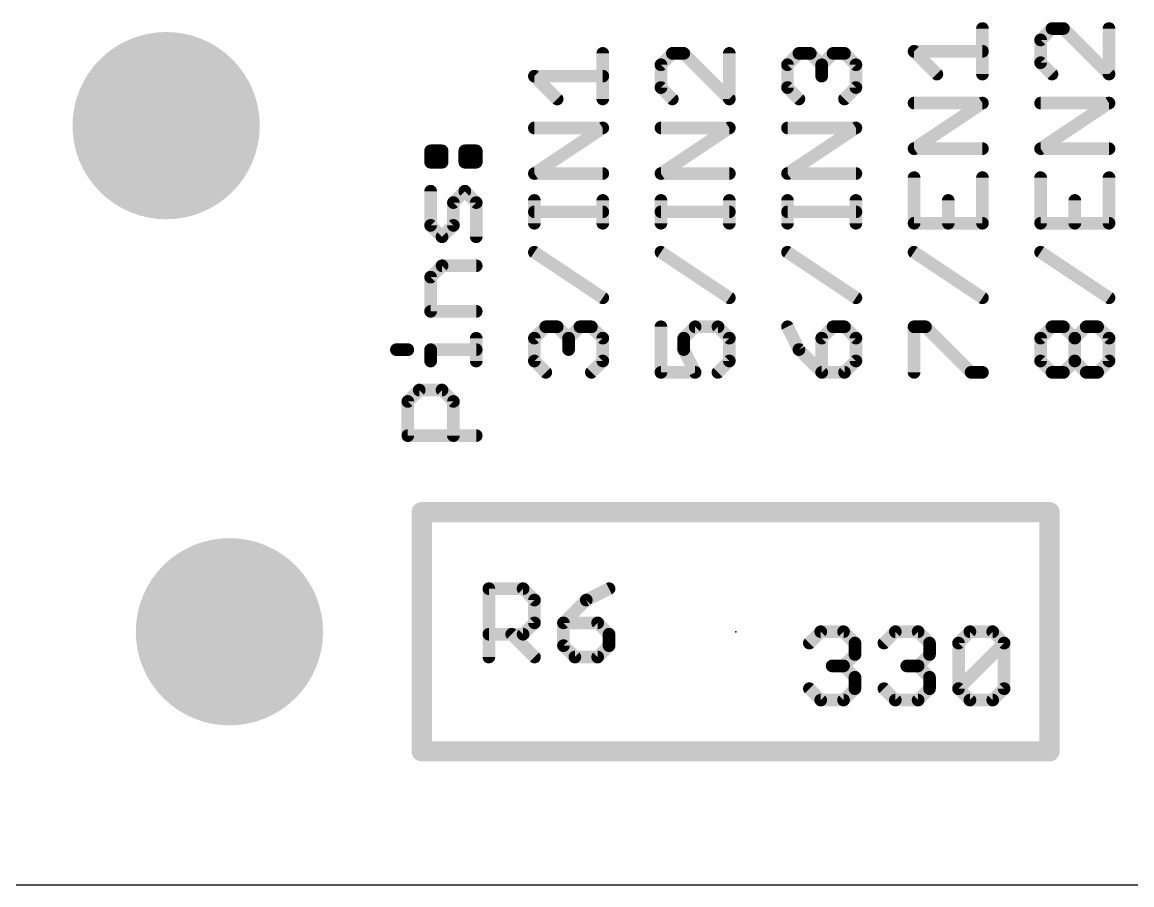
# Model space of a CAD drawing. Extents: x 0 to 3.5, y 0 to 1.5.
# Drawn here: x 1.8681 to 2.3065, y 0 to 0.3409 of the extents above; entities that cross this region are included whole.
import ezdxf

# ---------------------------------------------------------------- set-up
doc = ezdxf.new("R2010")
doc.units = 0
for name, color, linetype in [('17', 82, 'CONTINUOUS'), ('20', 7, 'CONTINUOUS'), ('21', 253, 'CONTINUOUS'), ('23', 7, 'CONTINUOUS'), ('25', 253, 'CONTINUOUS')]:
    doc.layers.add(name, color=color, linetype=linetype)

# ---------------------------------------------------------------- blocks, each defined once
blk = doc.blocks.new('ROUNDP')
at = {"const_width": 0.5}
blk.add_lwpolyline([(0, -0.25, 1), (0, 0.25, 1), (0, -0.25)], format="xyb", dxfattribs=at)

msp = doc.modelspace()

# ---------------------------------------------------------------- linework, layer by layer
at = {"layer": '20'}
msp.add_line((0.1, 0), (3.4, 0), dxfattribs=at)
at = {"layer": '21'}
for points, const_width in [([(2.2475, 0.320361), (2.2475, 0.338376)], 0.005), ([(2.274981, 0.338376), (2.270477, 0.333872)], 0.005), ([(2.279485, 0.338376), (2.274981, 0.338376)], 0.005), ([(2.2975, 0.320361), (2.279485, 0.338376)], 0.005), ([(2.2975, 0.338376), (2.2975, 0.320361)], 0.005), ([(2.270477, 0.333872), (2.270477, 0.324865)], 0.005), ([(2.0975, 0.310539), (2.0975, 0.328554)], 0.005), ([(2.124981, 0.328554), (2.120477, 0.32405)], 0.005), ([(2.129485, 0.328554), (2.124981, 0.328554)], 0.005), ([(2.1475, 0.310539), (2.129485, 0.328554)], 0.005), ([(2.1475, 0.328554), (2.1475, 0.310539)], 0.005), ([(2.170477, 0.32405), (2.174981, 0.328554)], 0.005), ([(2.174981, 0.328554), (2.179485, 0.328554)], 0.005), ([(2.179485, 0.328554), (2.183989, 0.32405)], 0.005), ([(2.183989, 0.32405), (2.188492, 0.328554)], 0.005), ([(2.188492, 0.328554), (2.192996, 0.328554)], 0.005), ([(2.192996, 0.328554), (2.1975, 0.32405)], 0.005), ([(2.229485, 0.320361), (2.220477, 0.329368)], 0.005), ([(2.220477, 0.329368), (2.2475, 0.329368)], 0.005), ([(2.120477, 0.32405), (2.120477, 0.315043)], 0.005), ([(2.170477, 0.315043), (2.170477, 0.32405)], 0.005), ([(2.183989, 0.32405), (2.183989, 0.319547)], 0.005), ([(2.1975, 0.32405), (2.1975, 0.315043)], 0.005), ([(2.270477, 0.324865), (2.274981, 0.320361)], 0.005), ([(2.079485, 0.310539), (2.070477, 0.319547)], 0.005), ([(2.070477, 0.319547), (2.0975, 0.319547)], 0.005), ([(2.120477, 0.315043), (2.124981, 0.310539)], 0.005), ([(2.174981, 0.310539), (2.170477, 0.315043)], 0.005), ([(2.1975, 0.315043), (2.192996, 0.310539)], 0.005), ([(2.220477, 0.290896), (2.2475, 0.308911)], 0.005), ([(2.2475, 0.308911), (2.220477, 0.308911)], 0.005), ([(2.270477, 0.290896), (2.2975, 0.308911)], 0.005), ([(2.2975, 0.308911), (2.270477, 0.308911)], 0.005), ([(2.070477, 0.281074), (2.0975, 0.299089)], 0.005), ([(2.0975, 0.299089), (2.070477, 0.299089)], 0.005), ([(2.120477, 0.281074), (2.1475, 0.299089)], 0.005), ([(2.1475, 0.299089), (2.120477, 0.299089)], 0.005), ([(2.170477, 0.281074), (2.1975, 0.299089)], 0.005), ([(2.1975, 0.299089), (2.170477, 0.299089)], 0.005), ([(2.029485, 0.285539), (2.029485, 0.290043)], 0.005), ([(2.029485, 0.290043), (2.033989, 0.290043)], 0.005), ([(2.033989, 0.290043), (2.033989, 0.285539)], 0.005), ([(2.042996, 0.285539), (2.042996, 0.290043)], 0.005), ([(2.042996, 0.290043), (2.0475, 0.290043)], 0.005), ([(2.0475, 0.290043), (2.0475, 0.285539)], 0.005), ([(2.2475, 0.290896), (2.220477, 0.290896)], 0.005), ([(2.2975, 0.290896), (2.270477, 0.290896)], 0.005), ([(2.033989, 0.285539), (2.029485, 0.285539)], 0.005), ([(2.0475, 0.285539), (2.042996, 0.285539)], 0.005), ([(2.0975, 0.281074), (2.070477, 0.281074)], 0.005), ([(2.1475, 0.281074), (2.120477, 0.281074)], 0.005), ([(2.1975, 0.281074), (2.170477, 0.281074)], 0.005), ([(2.220477, 0.279446), (2.220477, 0.26143)], 0.005), ([(2.2475, 0.26143), (2.2475, 0.279446)], 0.005), ([(2.270477, 0.279446), (2.270477, 0.26143)], 0.005), ([(2.2975, 0.26143), (2.2975, 0.279446)], 0.005), ([(2.029485, 0.260578), (2.029485, 0.274089)], 0.005), ([(2.042996, 0.274089), (2.038492, 0.269585)], 0.005), ([(2.0475, 0.269585), (2.042996, 0.274089)], 0.005), ([(2.038492, 0.269585), (2.038492, 0.260578)], 0.005), ([(2.0475, 0.256074), (2.0475, 0.269585)], 0.005), ([(2.070477, 0.26143), (2.070477, 0.270438)], 0.005), ([(2.0975, 0.26143), (2.0975, 0.270438)], 0.005), ([(2.120477, 0.26143), (2.120477, 0.270438)], 0.005), ([(2.1475, 0.26143), (2.1475, 0.270438)], 0.005), ([(2.170477, 0.26143), (2.170477, 0.270438)], 0.005), ([(2.1975, 0.26143), (2.1975, 0.270438)], 0.005), ([(2.233989, 0.26143), (2.233989, 0.270438)], 0.005), ([(2.283989, 0.26143), (2.283989, 0.270438)], 0.005), ([(2.0975, 0.265934), (2.070477, 0.265934)], 0.005), ([(2.1475, 0.265934), (2.120477, 0.265934)], 0.005), ([(2.1975, 0.265934), (2.170477, 0.265934)], 0.005), ([(2.033989, 0.256074), (2.029485, 0.260578)], 0.005), ([(2.038492, 0.260578), (2.033989, 0.256074)], 0.005), ([(2.220477, 0.26143), (2.2475, 0.26143)], 0.005), ([(2.270477, 0.26143), (2.2975, 0.26143)], 0.005), ([(2.0975, 0.231965), (2.070477, 0.249981)], 0.005), ([(2.1475, 0.231965), (2.120477, 0.249981)], 0.005), ([(2.1975, 0.231965), (2.170477, 0.249981)], 0.005), ([(2.2475, 0.231965), (2.220477, 0.249981)], 0.005), ([(2.2975, 0.231965), (2.270477, 0.249981)], 0.005), ([(2.029485, 0.24012), (2.033989, 0.244624)], 0.005), ([(2.033989, 0.244624), (2.0475, 0.244624)], 0.005), ([(2.029485, 0.226609), (2.029485, 0.24012)], 0.005), ([(2.0475, 0.226609), (2.029485, 0.226609)], 0.005), ([(2.070477, 0.216011), (2.074981, 0.220515)], 0.005), ([(2.074981, 0.220515), (2.079485, 0.220515)], 0.005), ([(2.079485, 0.220515), (2.083989, 0.216011)], 0.005), ([(2.083989, 0.216011), (2.088492, 0.220515)], 0.005), ([(2.088492, 0.220515), (2.092996, 0.220515)], 0.005), ([(2.092996, 0.220515), (2.0975, 0.216011)], 0.005), ([(2.120477, 0.220515), (2.120477, 0.2025)], 0.005), ([(2.129485, 0.216011), (2.133989, 0.220515)], 0.005), ([(2.133989, 0.220515), (2.142996, 0.220515)], 0.005), ([(2.142996, 0.220515), (2.1475, 0.216011)], 0.005), ([(2.170477, 0.220515), (2.174981, 0.211508)], 0.005), ([(2.188492, 0.220515), (2.183989, 0.216011)], 0.005), ([(2.192996, 0.220515), (2.188492, 0.220515)], 0.005), ([(2.1975, 0.216011), (2.192996, 0.220515)], 0.005), ([(2.220477, 0.2025), (2.220477, 0.220515)], 0.005), ([(2.220477, 0.220515), (2.224981, 0.220515)], 0.005), ([(2.224981, 0.220515), (2.242996, 0.2025)], 0.005), ([(2.270477, 0.216011), (2.274981, 0.220515)], 0.005), ([(2.274981, 0.220515), (2.279485, 0.220515)], 0.005), ([(2.279485, 0.220515), (2.283989, 0.216011)], 0.005), ([(2.283989, 0.216011), (2.288492, 0.220515)], 0.005), ([(2.288492, 0.220515), (2.292996, 0.220515)], 0.005), ([(2.292996, 0.220515), (2.2975, 0.216011)], 0.005), ([(2.0475, 0.206965), (2.0475, 0.215973)], 0.005), ([(2.070477, 0.207004), (2.070477, 0.216011)], 0.005), ([(2.083989, 0.216011), (2.083989, 0.211508)], 0.005), ([(2.0975, 0.216011), (2.0975, 0.207004)], 0.005), ([(2.129485, 0.211508), (2.129485, 0.216011)], 0.005), ([(2.1475, 0.216011), (2.1475, 0.207004)], 0.005), ([(2.183989, 0.216011), (2.183989, 0.2025)], 0.005), ([(2.1975, 0.207004), (2.1975, 0.216011)], 0.005), ([(2.270477, 0.207004), (2.270477, 0.216011)], 0.005), ([(2.283989, 0.207004), (2.283989, 0.216011)], 0.005), ([(2.2975, 0.216011), (2.2975, 0.207004)], 0.005), ([(2.015973, 0.211469), (2.020477, 0.211469)], 0.005), ([(2.029485, 0.206965), (2.029485, 0.211469)], 0.005), ([(2.029485, 0.211469), (2.0475, 0.211469)], 0.005), ([(2.133989, 0.2025), (2.129485, 0.211508)], 0.005), ([(2.174981, 0.211508), (2.183989, 0.2025)], 0.005), ([(2.074981, 0.2025), (2.070477, 0.207004)], 0.005), ([(2.0975, 0.207004), (2.092996, 0.2025)], 0.005), ([(2.1475, 0.207004), (2.142996, 0.2025)], 0.005), ([(2.192996, 0.2025), (2.1975, 0.207004)], 0.005), ([(2.274981, 0.2025), (2.270477, 0.207004)], 0.005), ([(2.283989, 0.207004), (2.279485, 0.2025)], 0.005), ([(2.288492, 0.2025), (2.283989, 0.207004)], 0.005), ([(2.2975, 0.207004), (2.292996, 0.2025)], 0.005), ([(2.120477, 0.2025), (2.133989, 0.2025)], 0.005), ([(2.183989, 0.2025), (2.192996, 0.2025)], 0.005), ([(2.242996, 0.2025), (2.2475, 0.2025)], 0.005), ([(2.279485, 0.2025), (2.274981, 0.2025)], 0.005), ([(2.292996, 0.2025), (2.288492, 0.2025)], 0.005), ([(2.020477, 0.191011), (2.024981, 0.195515)], 0.005), ([(2.024981, 0.195515), (2.033989, 0.195515)], 0.005), ([(2.033989, 0.195515), (2.038492, 0.191011)], 0.005), ([(2.020477, 0.1775), (2.020477, 0.191011)], 0.005), ([(2.038492, 0.191011), (2.038492, 0.1775)], 0.005), ([(2.0475, 0.1775), (2.020477, 0.1775)], 0.005), ([(2.025984, 0.052756), (2.025984, 0.147244)], 0.008), ([(2.025984, 0.147244), (2.274016, 0.147244)], 0.008), ([(2.274016, 0.147244), (2.274016, 0.052756)], 0.008), ([(2.179104, 0.095519), (2.183608, 0.100023)], 0.005), ([(2.183608, 0.100023), (2.192616, 0.100023)], 0.005), ([(2.192616, 0.100023), (2.19712, 0.095519)], 0.005), ([(2.20857, 0.095519), (2.213073, 0.100023)], 0.005), ([(2.213073, 0.100023), (2.222081, 0.100023)], 0.005), ([(2.222081, 0.100023), (2.226585, 0.095519)], 0.005), ([(2.238035, 0.095519), (2.242539, 0.100023)], 0.005), ([(2.242539, 0.100023), (2.251546, 0.100023)], 0.005), ([(2.251546, 0.100023), (2.25605, 0.095519)], 0.005), ([(2.19712, 0.095519), (2.19712, 0.091015)], 0.005), ([(2.226585, 0.095519), (2.226585, 0.091015)], 0.005), ([(2.238035, 0.077504), (2.238035, 0.095519)], 0.005), ([(2.238035, 0.077504), (2.25605, 0.095519)], 0.005), ([(2.25605, 0.095519), (2.25605, 0.077504)], 0.005), ([(2.19712, 0.091015), (2.192616, 0.086511)], 0.005), ([(2.226585, 0.091015), (2.222081, 0.086511)], 0.005), ([(2.192616, 0.086511), (2.188112, 0.086511)], 0.005), ([(2.192616, 0.086511), (2.19712, 0.082008)], 0.005), ([(2.222081, 0.086511), (2.217577, 0.086511)], 0.005), ([(2.222081, 0.086511), (2.226585, 0.082008)], 0.005), ([(2.19712, 0.082008), (2.19712, 0.077504)], 0.005), ([(2.226585, 0.082008), (2.226585, 0.077504)], 0.005), ([(2.183608, 0.073), (2.179104, 0.077504)], 0.005), ([(2.19712, 0.077504), (2.192616, 0.073)], 0.005), ([(2.213073, 0.073), (2.20857, 0.077504)], 0.005), ([(2.226585, 0.077504), (2.222081, 0.073)], 0.005), ([(2.242539, 0.073), (2.238035, 0.077504)], 0.005), ([(2.25605, 0.077504), (2.251546, 0.073)], 0.005), ([(2.192616, 0.073), (2.183608, 0.073)], 0.005), ([(2.222081, 0.073), (2.213073, 0.073)], 0.005), ([(2.251546, 0.073), (2.242539, 0.073)], 0.005), ([(2.274016, 0.052756), (2.025984, 0.052756)], 0.008)]:
    msp.add_lwpolyline(points, dxfattribs=dict(at, const_width=const_width))
for points, const_width in [([(2.24875, 0.338376, 1), (2.24625, 0.338376)], 0.0025), ([(2.274981, 0.339626, 1), (2.274981, 0.337126)], 0.0025), ([(2.275865, 0.337492, 1), (2.274097, 0.33926)], 0.0025), ([(2.280369, 0.33926, 1), (2.278601, 0.337492)], 0.0025), ([(2.279485, 0.337126, 1), (2.279485, 0.339626)], 0.0025), ([(2.29875, 0.338376, 1), (2.29625, 0.338376)], 0.0025), ([(2.271727, 0.333872, 1), (2.269227, 0.333872)], 0.0025), ([(2.269593, 0.334756, 1), (2.271361, 0.332988)], 0.0025), ([(2.09875, 0.328554, 1), (2.09625, 0.328554)], 0.0025), ([(2.124981, 0.329804, 1), (2.124981, 0.327304)], 0.0025), ([(2.125865, 0.327671, 1), (2.124097, 0.329438)], 0.0025), ([(2.130369, 0.329438, 1), (2.128601, 0.32767)], 0.0025), ([(2.129485, 0.327304, 1), (2.129485, 0.329804)], 0.0025), ([(2.14875, 0.328554, 1), (2.14625, 0.328554)], 0.0025), ([(2.174981, 0.329804, 1), (2.174981, 0.327304)], 0.0025), ([(2.175865, 0.327671, 1), (2.174097, 0.329438)], 0.0025), ([(2.180369, 0.329438, 1), (2.178601, 0.32767)], 0.0025), ([(2.179485, 0.327304, 1), (2.179485, 0.329804)], 0.0025), ([(2.188492, 0.329804, 1), (2.188492, 0.327304)], 0.0025), ([(2.189376, 0.327671, 1), (2.187608, 0.329438)], 0.0025), ([(2.19388, 0.329438, 1), (2.192112, 0.327671)], 0.0025), ([(2.192996, 0.327304, 1), (2.192996, 0.329804)], 0.0025), ([(2.221361, 0.330252, 1), (2.219593, 0.328484)], 0.0025), ([(2.220477, 0.330618, 1), (2.220477, 0.328118)], 0.0025), ([(2.2475, 0.328118, 1), (2.2475, 0.330618)], 0.0025), ([(2.121727, 0.32405, 1), (2.119227, 0.32405)], 0.0025), ([(2.119593, 0.324934, 1), (2.121361, 0.323167)], 0.0025), ([(2.171727, 0.32405, 1), (2.169227, 0.32405)], 0.0025), ([(2.169593, 0.324934, 1), (2.171361, 0.323167)], 0.0025), ([(2.185239, 0.32405, 1), (2.182739, 0.32405)], 0.0025), ([(2.183105, 0.324934, 1), (2.184872, 0.323167)], 0.0025), ([(2.183105, 0.323167, 1), (2.184872, 0.324934)], 0.0025), ([(2.19875, 0.32405, 1), (2.19625, 0.32405)], 0.0025), ([(2.196616, 0.323167, 1), (2.198384, 0.324934)], 0.0025), ([(2.271361, 0.325748, 1), (2.269593, 0.323981)], 0.0025), ([(2.269227, 0.324865, 1), (2.271727, 0.324865)], 0.0025), ([(2.071361, 0.320431, 1), (2.069593, 0.318663)], 0.0025), ([(2.070477, 0.320797, 1), (2.070477, 0.318297)], 0.0025), ([(2.0975, 0.318297, 1), (2.0975, 0.320797)], 0.0025), ([(2.182739, 0.319547, 1), (2.185239, 0.319547)], 0.0025), ([(2.228601, 0.319477, 1), (2.230369, 0.321245)], 0.0025), ([(2.24625, 0.320361, 1), (2.24875, 0.320361)], 0.0025), ([(2.274097, 0.319477, 1), (2.275865, 0.321245)], 0.0025), ([(2.29625, 0.320361, 1), (2.29875, 0.320361)], 0.0025), ([(2.296616, 0.319477, 1), (2.298384, 0.321245)], 0.0025), ([(2.121361, 0.315927, 1), (2.119593, 0.314159)], 0.0025), ([(2.119227, 0.315043, 1), (2.121727, 0.315043)], 0.0025), ([(2.171361, 0.315927, 1), (2.169593, 0.314159)], 0.0025), ([(2.169227, 0.315043, 1), (2.171727, 0.315043)], 0.0025), ([(2.19625, 0.315043, 1), (2.19875, 0.315043)], 0.0025), ([(2.198384, 0.314159, 1), (2.196616, 0.315927)], 0.0025), ([(2.078601, 0.309655, 1), (2.080369, 0.311423)], 0.0025), ([(2.09625, 0.310539, 1), (2.09875, 0.310539)], 0.0025), ([(2.124097, 0.309655, 1), (2.125865, 0.311423)], 0.0025), ([(2.14625, 0.310539, 1), (2.14875, 0.310539)], 0.0025), ([(2.146616, 0.309655, 1), (2.148384, 0.311423)], 0.0025), ([(2.174097, 0.309655, 1), (2.175865, 0.311423)], 0.0025), ([(2.192112, 0.311423, 1), (2.19388, 0.309655)], 0.0025), ([(2.220477, 0.310161, 1), (2.220477, 0.307661)], 0.0025), ([(2.248193, 0.307871, 1), (2.246807, 0.309951)], 0.0025), ([(2.2475, 0.307661, 1), (2.2475, 0.310161)], 0.0025), ([(2.270477, 0.310161, 1), (2.270477, 0.307661)], 0.0025), ([(2.298193, 0.307871, 1), (2.296807, 0.309951)], 0.0025), ([(2.2975, 0.307661, 1), (2.2975, 0.310161)], 0.0025), ([(2.070477, 0.300339, 1), (2.070477, 0.297839)], 0.0025), ([(2.098193, 0.298049, 1), (2.096807, 0.300129)], 0.0025), ([(2.0975, 0.297839, 1), (2.0975, 0.300339)], 0.0025), ([(2.120477, 0.300339, 1), (2.120477, 0.297839)], 0.0025), ([(2.148193, 0.298049, 1), (2.146807, 0.300129)], 0.0025), ([(2.1475, 0.297839, 1), (2.1475, 0.300339)], 0.0025), ([(2.170477, 0.300339, 1), (2.170477, 0.297839)], 0.0025), ([(2.198193, 0.298049, 1), (2.196807, 0.300129)], 0.0025), ([(2.1975, 0.297839, 1), (2.1975, 0.300339)], 0.0025), ([(2.030735, 0.290043, 1), (2.028235, 0.290043)], 0.0025), ([(2.029485, 0.291293, 1), (2.029485, 0.288793)], 0.0025), ([(2.035239, 0.290043, 1), (2.032739, 0.290043)], 0.0025), ([(2.033989, 0.288793, 1), (2.033989, 0.291293)], 0.0025), ([(2.044246, 0.290043, 1), (2.041746, 0.290043)], 0.0025), ([(2.042996, 0.291293, 1), (2.042996, 0.288793)], 0.0025), ([(2.04875, 0.290043, 1), (2.04625, 0.290043)], 0.0025), ([(2.0475, 0.288793, 1), (2.0475, 0.291293)], 0.0025), ([(2.220477, 0.292146, 1), (2.220477, 0.289646)], 0.0025), ([(2.219784, 0.291936, 1), (2.22117, 0.289855)], 0.0025), ([(2.2475, 0.289646, 1), (2.2475, 0.292146)], 0.0025), ([(2.270477, 0.292146, 1), (2.270477, 0.289646)], 0.0025), ([(2.269784, 0.291936, 1), (2.27117, 0.289855)], 0.0025), ([(2.2975, 0.289646, 1), (2.2975, 0.292146)], 0.0025), ([(2.029485, 0.286789, 1), (2.029485, 0.284289)], 0.0025), ([(2.028235, 0.285539, 1), (2.030735, 0.285539)], 0.0025), ([(2.032739, 0.285539, 1), (2.035239, 0.285539)], 0.0025), ([(2.033989, 0.284289, 1), (2.033989, 0.286789)], 0.0025), ([(2.042996, 0.286789, 1), (2.042996, 0.284289)], 0.0025), ([(2.041746, 0.285539, 1), (2.044246, 0.285539)], 0.0025), ([(2.04625, 0.285539, 1), (2.04875, 0.285539)], 0.0025), ([(2.0475, 0.284289, 1), (2.0475, 0.286789)], 0.0025), ([(2.070477, 0.282324, 1), (2.070477, 0.279824)], 0.0025), ([(2.069784, 0.282114, 1), (2.07117, 0.280034)], 0.0025), ([(2.0975, 0.279824, 1), (2.0975, 0.282324)], 0.0025), ([(2.120477, 0.282324, 1), (2.120477, 0.279824)], 0.0025), ([(2.119784, 0.282114, 1), (2.12117, 0.280034)], 0.0025), ([(2.1475, 0.279824, 1), (2.1475, 0.282324)], 0.0025), ([(2.170477, 0.282324, 1), (2.170477, 0.279824)], 0.0025), ([(2.169784, 0.282114, 1), (2.17117, 0.280034)], 0.0025), ([(2.1975, 0.279824, 1), (2.1975, 0.282324)], 0.0025), ([(2.221727, 0.279446, 1), (2.219227, 0.279446)], 0.0025), ([(2.24875, 0.279446, 1), (2.24625, 0.279446)], 0.0025), ([(2.271727, 0.279446, 1), (2.269227, 0.279446)], 0.0025), ([(2.29875, 0.279446, 1), (2.29625, 0.279446)], 0.0025), ([(2.030735, 0.274089, 1), (2.028235, 0.274089)], 0.0025), ([(2.04388, 0.274973, 1), (2.042112, 0.273205)], 0.0025), ([(2.04388, 0.273205, 1), (2.042112, 0.274973)], 0.0025), ([(2.039742, 0.269585, 1), (2.037242, 0.269585)], 0.0025), ([(2.04875, 0.269585, 1), (2.04625, 0.269585)], 0.0025), ([(2.071727, 0.270438, 1), (2.069227, 0.270438)], 0.0025), ([(2.09875, 0.270438, 1), (2.09625, 0.270438)], 0.0025), ([(2.121727, 0.270438, 1), (2.119227, 0.270438)], 0.0025), ([(2.14875, 0.270438, 1), (2.14625, 0.270438)], 0.0025), ([(2.171727, 0.270438, 1), (2.169227, 0.270438)], 0.0025), ([(2.19875, 0.270438, 1), (2.19625, 0.270438)], 0.0025), ([(2.235239, 0.270438, 1), (2.232739, 0.270438)], 0.0025), ([(2.285239, 0.270438, 1), (2.282739, 0.270438)], 0.0025), ([(2.037608, 0.270469, 1), (2.039376, 0.268701)], 0.0025), ([(2.046616, 0.268701, 1), (2.048384, 0.270469)], 0.0025), ([(2.070477, 0.267184, 1), (2.070477, 0.264684)], 0.0025), ([(2.0975, 0.264684, 1), (2.0975, 0.267184)], 0.0025), ([(2.120477, 0.267184, 1), (2.120477, 0.264684)], 0.0025), ([(2.1475, 0.264684, 1), (2.1475, 0.267184)], 0.0025), ([(2.170477, 0.267184, 1), (2.170477, 0.264684)], 0.0025), ([(2.1975, 0.264684, 1), (2.1975, 0.267184)], 0.0025), ([(2.030368, 0.261462, 1), (2.028601, 0.259694)], 0.0025), ([(2.039376, 0.259694, 1), (2.037608, 0.261462)], 0.0025), ([(2.220477, 0.26268, 1), (2.220477, 0.26018)], 0.0025), ([(2.2475, 0.26018, 1), (2.2475, 0.26268)], 0.0025), ([(2.270477, 0.26268, 1), (2.270477, 0.26018)], 0.0025), ([(2.2975, 0.26018, 1), (2.2975, 0.26268)], 0.0025), ([(2.028235, 0.260578, 1), (2.030735, 0.260578)], 0.0025), ([(2.037242, 0.260578, 1), (2.039742, 0.260578)], 0.0025), ([(2.069227, 0.26143, 1), (2.071727, 0.26143)], 0.0025), ([(2.09625, 0.26143, 1), (2.09875, 0.26143)], 0.0025), ([(2.119227, 0.26143, 1), (2.121727, 0.26143)], 0.0025), ([(2.14625, 0.26143, 1), (2.14875, 0.26143)], 0.0025), ([(2.169227, 0.26143, 1), (2.171727, 0.26143)], 0.0025), ([(2.19625, 0.26143, 1), (2.19875, 0.26143)], 0.0025), ([(2.219227, 0.26143, 1), (2.221727, 0.26143)], 0.0025), ([(2.232739, 0.26143, 1), (2.235239, 0.26143)], 0.0025), ([(2.24625, 0.26143, 1), (2.24875, 0.26143)], 0.0025), ([(2.269227, 0.26143, 1), (2.271727, 0.26143)], 0.0025), ([(2.282739, 0.26143, 1), (2.285239, 0.26143)], 0.0025), ([(2.29625, 0.26143, 1), (2.29875, 0.26143)], 0.0025), ([(2.033105, 0.256958, 1), (2.034872, 0.25519)], 0.0025), ([(2.033105, 0.25519, 1), (2.034872, 0.256958)], 0.0025), ([(2.04625, 0.256074, 1), (2.04875, 0.256074)], 0.0025), ([(2.07117, 0.251021, 1), (2.069784, 0.24894)], 0.0025), ([(2.12117, 0.251021, 1), (2.119784, 0.24894)], 0.0025), ([(2.17117, 0.251021, 1), (2.169784, 0.24894)], 0.0025), ([(2.22117, 0.251021, 1), (2.219784, 0.24894)], 0.0025), ([(2.27117, 0.251021, 1), (2.269784, 0.24894)], 0.0025), ([(2.033989, 0.245874, 1), (2.033989, 0.243374)], 0.0025), ([(2.034872, 0.24374, 1), (2.033105, 0.245508)], 0.0025), ([(2.0475, 0.243374, 1), (2.0475, 0.245874)], 0.0025), ([(2.030735, 0.24012, 1), (2.028235, 0.24012)], 0.0025), ([(2.028601, 0.241004, 1), (2.030369, 0.239236)], 0.0025), ([(2.096807, 0.230925, 1), (2.098193, 0.233005)], 0.0025), ([(2.146807, 0.230925, 1), (2.148193, 0.233005)], 0.0025), ([(2.196807, 0.230925, 1), (2.198193, 0.233005)], 0.0025), ([(2.246807, 0.230925, 1), (2.248193, 0.233005)], 0.0025), ([(2.296807, 0.230925, 1), (2.298193, 0.233005)], 0.0025), ([(2.029485, 0.227859, 1), (2.029485, 0.225359)], 0.0025), ([(2.0475, 0.225359, 1), (2.0475, 0.227859)], 0.0025), ([(2.028235, 0.226609, 1), (2.030735, 0.226609)], 0.0025), ([(2.074981, 0.221765, 1), (2.074981, 0.219265)], 0.0025), ([(2.075865, 0.219632, 1), (2.074097, 0.221399)], 0.0025), ([(2.080369, 0.221399, 1), (2.078601, 0.219631)], 0.0025), ([(2.079485, 0.219265, 1), (2.079485, 0.221765)], 0.0025), ([(2.088492, 0.221765, 1), (2.088492, 0.219265)], 0.0025), ([(2.089376, 0.219632, 1), (2.087608, 0.221399)], 0.0025), ([(2.09388, 0.221399, 1), (2.092112, 0.219632)], 0.0025), ([(2.092996, 0.219265, 1), (2.092996, 0.221765)], 0.0025), ([(2.121727, 0.220515, 1), (2.119227, 0.220515)], 0.0025), ([(2.133989, 0.221765, 1), (2.133989, 0.219265)], 0.0025), ([(2.134872, 0.219631, 1), (2.133105, 0.221399)], 0.0025), ([(2.14388, 0.221399, 1), (2.142112, 0.219632)], 0.0025), ([(2.142996, 0.219265, 1), (2.142996, 0.221765)], 0.0025), ([(2.171595, 0.221074, 1), (2.169359, 0.219956)], 0.0025), ([(2.188492, 0.221765, 1), (2.188492, 0.219265)], 0.0025), ([(2.189376, 0.219632, 1), (2.187608, 0.221399)], 0.0025), ([(2.19388, 0.221399, 1), (2.192112, 0.219632)], 0.0025), ([(2.192996, 0.219265, 1), (2.192996, 0.221765)], 0.0025), ([(2.221727, 0.220515, 1), (2.219227, 0.220515)], 0.0025), ([(2.220477, 0.221765, 1), (2.220477, 0.219265)], 0.0025), ([(2.225865, 0.221399, 1), (2.224097, 0.219631)], 0.0025), ([(2.224981, 0.219265, 1), (2.224981, 0.221765)], 0.0025), ([(2.274981, 0.221765, 1), (2.274981, 0.219265)], 0.0025), ([(2.275865, 0.219632, 1), (2.274097, 0.221399)], 0.0025), ([(2.280369, 0.221399, 1), (2.278601, 0.219631)], 0.0025), ([(2.279485, 0.219265, 1), (2.279485, 0.221765)], 0.0025), ([(2.288492, 0.221765, 1), (2.288492, 0.219265)], 0.0025), ([(2.289376, 0.219632, 1), (2.287608, 0.221399)], 0.0025), ([(2.29388, 0.221399, 1), (2.292112, 0.219632)], 0.0025), ([(2.292996, 0.219265, 1), (2.292996, 0.221765)], 0.0025), ([(2.04875, 0.215973, 1), (2.04625, 0.215973)], 0.0025), ([(2.071727, 0.216011, 1), (2.069227, 0.216011)], 0.0025), ([(2.069593, 0.216895, 1), (2.071361, 0.215128)], 0.0025), ([(2.085239, 0.216011, 1), (2.082739, 0.216011)], 0.0025), ([(2.083105, 0.216895, 1), (2.084872, 0.215128)], 0.0025), ([(2.083105, 0.215128, 1), (2.084872, 0.216895)], 0.0025), ([(2.09875, 0.216011, 1), (2.09625, 0.216011)], 0.0025), ([(2.096616, 0.215128, 1), (2.098384, 0.216895)], 0.0025), ([(2.130735, 0.216011, 1), (2.128235, 0.216011)], 0.0025), ([(2.128601, 0.216895, 1), (2.130369, 0.215128)], 0.0025), ([(2.14875, 0.216011, 1), (2.14625, 0.216011)], 0.0025), ([(2.146616, 0.215128, 1), (2.148384, 0.216895)], 0.0025), ([(2.185239, 0.216011, 1), (2.182739, 0.216011)], 0.0025), ([(2.183105, 0.216895, 1), (2.184872, 0.215128)], 0.0025), ([(2.19875, 0.216011, 1), (2.19625, 0.216011)], 0.0025), ([(2.196616, 0.215128, 1), (2.198384, 0.216895)], 0.0025), ([(2.271727, 0.216011, 1), (2.269227, 0.216011)], 0.0025), ([(2.269593, 0.216895, 1), (2.271361, 0.215128)], 0.0025), ([(2.285239, 0.216011, 1), (2.282739, 0.216011)], 0.0025), ([(2.283105, 0.216895, 1), (2.284872, 0.215128)], 0.0025), ([(2.283105, 0.215128, 1), (2.284872, 0.216895)], 0.0025), ([(2.29875, 0.216011, 1), (2.29625, 0.216011)], 0.0025), ([(2.296616, 0.215128, 1), (2.298384, 0.216895)], 0.0025), ([(2.015973, 0.212719, 1), (2.015973, 0.210219)], 0.0025), ([(2.020477, 0.210219, 1), (2.020477, 0.212719)], 0.0025), ([(2.030735, 0.211469, 1), (2.028235, 0.211469)], 0.0025), ([(2.029485, 0.212719, 1), (2.029485, 0.210219)], 0.0025), ([(2.0475, 0.210219, 1), (2.0475, 0.212719)], 0.0025), ([(2.082739, 0.211508, 1), (2.085239, 0.211508)], 0.0025), ([(2.130603, 0.212067, 1), (2.128367, 0.210949)], 0.0025), ([(2.128235, 0.211508, 1), (2.130735, 0.211508)], 0.0025), ([(2.175865, 0.212392, 1), (2.174097, 0.210624)], 0.0025), ([(2.173863, 0.210949, 1), (2.176099, 0.212067)], 0.0025), ([(2.028235, 0.206965, 1), (2.030735, 0.206965)], 0.0025), ([(2.04625, 0.206965, 1), (2.04875, 0.206965)], 0.0025), ([(2.071361, 0.207888, 1), (2.069593, 0.20612)], 0.0025), ([(2.069227, 0.207004, 1), (2.071727, 0.207004)], 0.0025), ([(2.09625, 0.207004, 1), (2.09875, 0.207004)], 0.0025), ([(2.098384, 0.20612, 1), (2.096616, 0.207888)], 0.0025), ([(2.14625, 0.207004, 1), (2.14875, 0.207004)], 0.0025), ([(2.148384, 0.20612, 1), (2.146616, 0.207888)], 0.0025), ([(2.19625, 0.207004, 1), (2.19875, 0.207004)], 0.0025), ([(2.198384, 0.20612, 1), (2.196616, 0.207888)], 0.0025), ([(2.271361, 0.207888, 1), (2.269593, 0.20612)], 0.0025), ([(2.269227, 0.207004, 1), (2.271727, 0.207004)], 0.0025), ([(2.284872, 0.207888, 1), (2.283105, 0.20612)], 0.0025), ([(2.282739, 0.207004, 1), (2.285239, 0.207004)], 0.0025), ([(2.284872, 0.20612, 1), (2.283105, 0.207888)], 0.0025), ([(2.29625, 0.207004, 1), (2.29875, 0.207004)], 0.0025), ([(2.298384, 0.20612, 1), (2.296616, 0.207888)], 0.0025), ([(2.074097, 0.201616, 1), (2.075865, 0.203384)], 0.0025), ([(2.092112, 0.203384, 1), (2.09388, 0.201616)], 0.0025), ([(2.120477, 0.20375, 1), (2.120477, 0.20125)], 0.0025), ([(2.119227, 0.2025, 1), (2.121727, 0.2025)], 0.0025), ([(2.132871, 0.201941, 1), (2.135107, 0.203059)], 0.0025), ([(2.133989, 0.20125, 1), (2.133989, 0.20375)], 0.0025), ([(2.142112, 0.203384, 1), (2.14388, 0.201616)], 0.0025), ([(2.183989, 0.20375, 1), (2.183989, 0.20125)], 0.0025), ([(2.182739, 0.2025, 1), (2.185239, 0.2025)], 0.0025), ([(2.183105, 0.201616, 1), (2.184872, 0.203384)], 0.0025), ([(2.192112, 0.203384, 1), (2.19388, 0.201616)], 0.0025), ([(2.192996, 0.20125, 1), (2.192996, 0.20375)], 0.0025), ([(2.219227, 0.2025, 1), (2.221727, 0.2025)], 0.0025), ([(2.242996, 0.20375, 1), (2.242996, 0.20125)], 0.0025), ([(2.242112, 0.201616, 1), (2.24388, 0.203384)], 0.0025), ([(2.2475, 0.20125, 1), (2.2475, 0.20375)], 0.0025), ([(2.274981, 0.20375, 1), (2.274981, 0.20125)], 0.0025), ([(2.274097, 0.201616, 1), (2.275865, 0.203384)], 0.0025), ([(2.278601, 0.203384, 1), (2.280368, 0.201616)], 0.0025), ([(2.279485, 0.20125, 1), (2.279485, 0.20375)], 0.0025), ([(2.288492, 0.20375, 1), (2.288492, 0.20125)], 0.0025), ([(2.287608, 0.201616, 1), (2.289376, 0.203384)], 0.0025), ([(2.292112, 0.203384, 1), (2.29388, 0.201616)], 0.0025), ([(2.292996, 0.20125, 1), (2.292996, 0.20375)], 0.0025), ([(2.024981, 0.196765, 1), (2.024981, 0.194265)], 0.0025), ([(2.025865, 0.194632, 1), (2.024097, 0.196399)], 0.0025), ([(2.034872, 0.196399, 1), (2.033105, 0.194632)], 0.0025), ([(2.033989, 0.194265, 1), (2.033989, 0.196765)], 0.0025), ([(2.021727, 0.191011, 1), (2.019227, 0.191011)], 0.0025), ([(2.019593, 0.191895, 1), (2.021361, 0.190128)], 0.0025), ([(2.039742, 0.191011, 1), (2.037242, 0.191011)], 0.0025), ([(2.037608, 0.190128, 1), (2.039376, 0.191895)], 0.0025), ([(2.020477, 0.17875, 1), (2.020477, 0.17625)], 0.0025), ([(2.0475, 0.17625, 1), (2.0475, 0.17875)], 0.0025), ([(2.019227, 0.1775, 1), (2.021727, 0.1775)], 0.0025), ([(2.037242, 0.1775, 1), (2.039742, 0.1775)], 0.0025), ([(2.027984, 0.147244, 1), (2.023984, 0.147244)], 0.004), ([(2.025984, 0.149244, 1), (2.025984, 0.145244)], 0.004), ([(2.276016, 0.147244, 1), (2.272016, 0.147244)], 0.004), ([(2.274016, 0.145244, 1), (2.274016, 0.149244)], 0.004), ([(2.183608, 0.101273, 1), (2.183608, 0.098773)], 0.0025), ([(2.184492, 0.099139, 1), (2.182724, 0.100907)], 0.0025), ([(2.1935, 0.100907, 1), (2.191732, 0.099139)], 0.0025), ([(2.192616, 0.098773, 1), (2.192616, 0.101273)], 0.0025), ([(2.213073, 0.101273, 1), (2.213073, 0.098773)], 0.0025), ([(2.213957, 0.099139, 1), (2.21219, 0.100907)], 0.0025), ([(2.222965, 0.100907, 1), (2.221197, 0.099139)], 0.0025), ([(2.222081, 0.098773, 1), (2.222081, 0.101273)], 0.0025), ([(2.242539, 0.101273, 1), (2.242539, 0.098773)], 0.0025), ([(2.243423, 0.099139, 1), (2.241655, 0.100907)], 0.0025), ([(2.25243, 0.100907, 1), (2.250662, 0.099139)], 0.0025), ([(2.251546, 0.098773, 1), (2.251546, 0.101273)], 0.0025), ([(2.178221, 0.096403, 1), (2.179988, 0.094635)], 0.0025), ([(2.19837, 0.095519, 1), (2.19587, 0.095519)], 0.0025), ([(2.196236, 0.094635, 1), (2.198004, 0.096403)], 0.0025), ([(2.207686, 0.096403, 1), (2.209454, 0.094635)], 0.0025), ([(2.227835, 0.095519, 1), (2.225335, 0.095519)], 0.0025), ([(2.225701, 0.094635, 1), (2.227469, 0.096403)], 0.0025), ([(2.239285, 0.095519, 1), (2.236785, 0.095519)], 0.0025), ([(2.237151, 0.096403, 1), (2.238919, 0.094635)], 0.0025), ([(2.2573, 0.095519, 1), (2.2548, 0.095519)], 0.0025), ([(2.256934, 0.094635, 1), (2.255166, 0.096403)], 0.0025), ([(2.255166, 0.094635, 1), (2.256934, 0.096403)], 0.0025), ([(2.19587, 0.091015, 1), (2.19837, 0.091015)], 0.0025), ([(2.198004, 0.090131, 1), (2.196236, 0.091899)], 0.0025), ([(2.225335, 0.091015, 1), (2.227835, 0.091015)], 0.0025), ([(2.227469, 0.090131, 1), (2.225701, 0.091899)], 0.0025), ([(2.188112, 0.087761, 1), (2.188112, 0.085261)], 0.0025), ([(2.1935, 0.087395, 1), (2.191732, 0.085628)], 0.0025), ([(2.191732, 0.087395, 1), (2.1935, 0.085628)], 0.0025), ([(2.192616, 0.085261, 1), (2.192616, 0.087761)], 0.0025), ([(2.217577, 0.087761, 1), (2.217577, 0.085261)], 0.0025), ([(2.222965, 0.087395, 1), (2.221197, 0.085628)], 0.0025), ([(2.221197, 0.087395, 1), (2.222965, 0.085628)], 0.0025), ([(2.222081, 0.085261, 1), (2.222081, 0.087761)], 0.0025), ([(2.19837, 0.082008, 1), (2.19587, 0.082008)], 0.0025), ([(2.196236, 0.081124, 1), (2.198004, 0.082892)], 0.0025), ([(2.227835, 0.082008, 1), (2.225335, 0.082008)], 0.0025), ([(2.225701, 0.081124, 1), (2.227469, 0.082892)], 0.0025), ([(2.179988, 0.078388, 1), (2.178221, 0.07662)], 0.0025), ([(2.198004, 0.07662, 1), (2.196236, 0.078388)], 0.0025), ([(2.209454, 0.078388, 1), (2.207686, 0.07662)], 0.0025), ([(2.227469, 0.07662, 1), (2.225701, 0.078388)], 0.0025), ([(2.238919, 0.078388, 1), (2.237151, 0.07662)], 0.0025), ([(2.237151, 0.078388, 1), (2.238919, 0.07662)], 0.0025), ([(2.256934, 0.07662, 1), (2.255166, 0.078388)], 0.0025), ([(2.183608, 0.07425, 1), (2.183608, 0.07175)], 0.0025), ([(2.182724, 0.072116, 1), (2.184492, 0.073884)], 0.0025), ([(2.191732, 0.073884, 1), (2.1935, 0.072116)], 0.0025), ([(2.192616, 0.07175, 1), (2.192616, 0.07425)], 0.0025), ([(2.19587, 0.077504, 1), (2.19837, 0.077504)], 0.0025), ([(2.213073, 0.07425, 1), (2.213073, 0.07175)], 0.0025), ([(2.21219, 0.072116, 1), (2.213957, 0.073884)], 0.0025), ([(2.221197, 0.073884, 1), (2.222965, 0.072116)], 0.0025), ([(2.222081, 0.07175, 1), (2.222081, 0.07425)], 0.0025), ([(2.225335, 0.077504, 1), (2.227835, 0.077504)], 0.0025), ([(2.236785, 0.077504, 1), (2.239285, 0.077504)], 0.0025), ([(2.242539, 0.07425, 1), (2.242539, 0.07175)], 0.0025), ([(2.241655, 0.072116, 1), (2.243423, 0.073884)], 0.0025), ([(2.250662, 0.073884, 1), (2.25243, 0.072116)], 0.0025), ([(2.251546, 0.07175, 1), (2.251546, 0.07425)], 0.0025), ([(2.2548, 0.077504, 1), (2.2573, 0.077504)], 0.0025), ([(2.025984, 0.054756, 1), (2.025984, 0.050756)], 0.004), ([(2.023984, 0.052756, 1), (2.027984, 0.052756)], 0.004), ([(2.272016, 0.052756, 1), (2.276016, 0.052756)], 0.004), ([(2.274016, 0.050756, 1), (2.274016, 0.054756)], 0.004)]:
    msp.add_lwpolyline(points, format="xyb", dxfattribs=dict(at, const_width=const_width))
at = {"layer": '23'}
msp.add_point((2.15, 0.1), dxfattribs=at)
at = {"layer": '25', "const_width": 0.005}
for points in [[(2.0525, 0.09), (2.0525, 0.117023)], [(2.0525, 0.117023), (2.066011, 0.117023)], [(2.066011, 0.117023), (2.070515, 0.112519)], [(2.099981, 0.117023), (2.090973, 0.112519)], [(2.070515, 0.112519), (2.070515, 0.103511)], [(2.090973, 0.112519), (2.081965, 0.103511)], [(2.070515, 0.103511), (2.066011, 0.099008)], [(2.081965, 0.103511), (2.081965, 0.094504)], [(2.095477, 0.103511), (2.081965, 0.103511)], [(2.099981, 0.099008), (2.095477, 0.103511)], [(2.066011, 0.099008), (2.0525, 0.099008)], [(2.061508, 0.099008), (2.070515, 0.09)], [(2.099981, 0.094504), (2.099981, 0.099008)], [(2.081965, 0.094504), (2.086469, 0.09)], [(2.095477, 0.09), (2.099981, 0.094504)], [(2.086469, 0.09), (2.095477, 0.09)]]:
    msp.add_lwpolyline(points, dxfattribs=at)
at = {"layer": '25', "const_width": 0.0025}
for points in [[(2.05375, 0.117023, 1), (2.05125, 0.117023)], [(2.0525, 0.118273, 1), (2.0525, 0.115773)], [(2.066895, 0.117907, 1), (2.065128, 0.116139)], [(2.066011, 0.115773, 1), (2.066011, 0.118273)], [(2.10054, 0.115905, 1), (2.099422, 0.118141)], [(2.071765, 0.112519, 1), (2.069265, 0.112519)], [(2.069632, 0.111635, 1), (2.071399, 0.113403)], [(2.090414, 0.113637, 1), (2.091532, 0.111401)], [(2.091857, 0.111635, 1), (2.090089, 0.113403)], [(2.071399, 0.102628, 1), (2.069632, 0.104395)], [(2.083215, 0.103511, 1), (2.080715, 0.103511)], [(2.081965, 0.104761, 1), (2.081965, 0.102261)], [(2.081081, 0.104395, 1), (2.082849, 0.102628)], [(2.09636, 0.104395, 1), (2.094593, 0.102628)], [(2.095477, 0.102261, 1), (2.095477, 0.104761)], [(2.0525, 0.100258, 1), (2.0525, 0.097758)], [(2.062392, 0.099892, 1), (2.060624, 0.098124)], [(2.065128, 0.099892, 1), (2.066895, 0.098124)], [(2.066011, 0.097758, 1), (2.066011, 0.100258)], [(2.069265, 0.103511, 1), (2.071765, 0.103511)], [(2.101231, 0.099008, 1), (2.098731, 0.099008)], [(2.099097, 0.098124, 1), (2.100864, 0.099892)], [(2.082849, 0.095388, 1), (2.081081, 0.09362)], [(2.100864, 0.09362, 1), (2.099097, 0.095388)], [(2.069632, 0.089116, 1), (2.071399, 0.090884)], [(2.080715, 0.094504, 1), (2.083215, 0.094504)], [(2.086469, 0.09125, 1), (2.086469, 0.08875)], [(2.085585, 0.089116, 1), (2.087353, 0.090884)], [(2.094593, 0.090884, 1), (2.09636, 0.089116)], [(2.095477, 0.08875, 1), (2.095477, 0.09125)], [(2.098731, 0.094504, 1), (2.101231, 0.094504)], [(2.05125, 0.09, 1), (2.05375, 0.09)]]:
    msp.add_lwpolyline(points, format="xyb", dxfattribs=at)

# ---------------------------------------------------------------- block references
at = {"layer": '17', "xscale": 0.074, "yscale": 0.074, "rotation": 90}
msp.add_blockref('ROUNDP', (1.925, 0.3), dxfattribs=at)
msp.add_blockref('ROUNDP', (1.925, 0.3), dxfattribs=at)
at = {"layer": '17', "xscale": 0.074, "yscale": 0.074}
msp.add_blockref('ROUNDP', (1.95, 0.1), dxfattribs=at)
msp.add_blockref('ROUNDP', (1.95, 0.1), dxfattribs=at)

doc.saveas('drawing.dxf')
